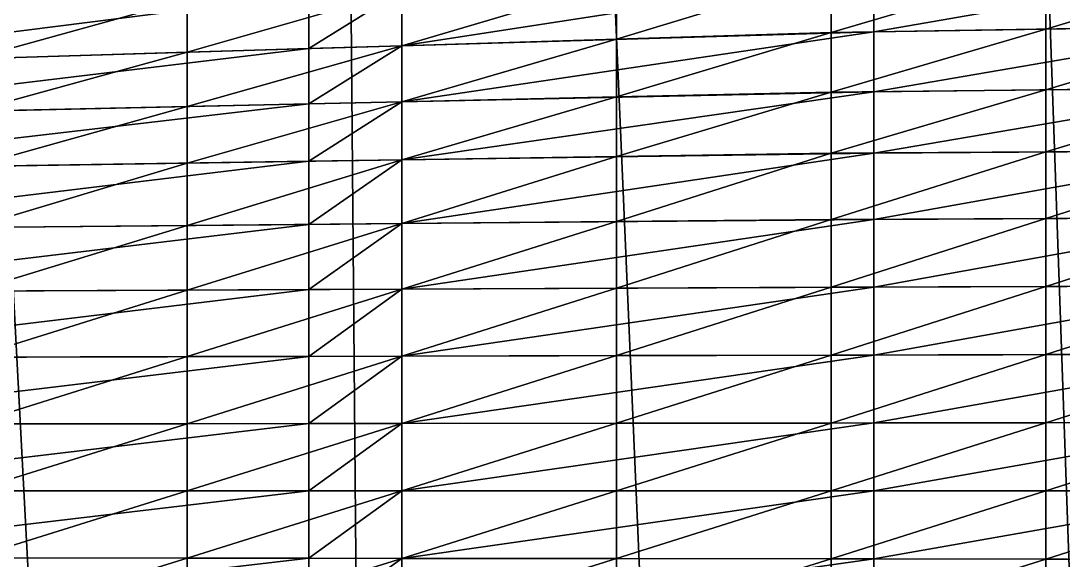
# Model space of a CAD drawing. Header units: metres. Extents: x -3 to 177, y -14 to 14.
# Drawn here: x 15.171 to 17.781, y -0.173 to 1.176 of the extents above; entities that cross this region are included whole.
import ezdxf

# ---------------------------------------------------------------- set-up
doc = ezdxf.new("R2010")
doc.units = ezdxf.units.M
doc.layers.add('ENGINE_ROOM', color=7, linetype='Continuous', true_color=0xa1acbe)
doc.layers.add('HULL', color=7, linetype='Continuous', true_color=0x528ba5)

msp = doc.modelspace()

# ---------------------------------------------------------------- linework, layer by layer
at = {"layer": 'ENGINE_ROOM'}
for points in [[(17.3074, 13.7596, 14.6246), (18.275, -13.855, 14.621), (18.275, 13.855, 14.621)], [(16.125, 13.5602, 14.6325), (17.3074, -13.7596, 14.6246), (17.3074, 13.7596, 14.6246)], [(17.3074, 13.7596, 14.6246), (17.3074, -13.7596, 14.6246), (18.275, -13.855, 14.621)], [(15.8926, 13.5194, 14.6341), (16.125, -13.5602, 14.6325), (16.125, 13.5602, 14.6325)], [(16.125, 13.5602, 14.6325), (16.125, -13.5602, 14.6325), (17.3074, -13.7596, 14.6246)], [(14.4778, 13.271, 14.644), (15.8926, -13.5194, 14.6341), (15.8926, 13.5194, 14.6341)], [(15.8926, 13.5194, 14.6341), (15.8926, -13.5194, 14.6341), (16.125, -13.5602, 14.6325)], [(14.4778, 13.271, 14.644), (14.4778, -13.271, 14.644), (15.8926, -13.5194, 14.6341)], [(17.3074, 1.1487, 0.1952), (17.3074, 1.2962, 0.2796), (18.275, 1.3171, 0.239)], [(17.3074, 1.1487, 0.1952), (18.275, 1.3171, 0.239), (18.275, 1.1649, 0.1629)], [(16.125, 1.114, 0.2667), (16.125, 1.2519, 0.3615), (17.3074, 1.2962, 0.2796)], [(16.125, 1.114, 0.2667), (17.3074, 1.2962, 0.2796), (17.3074, 1.1487, 0.1952)], [(14.4778, 1.0636, 0.3707), (14.4778, 1.1877, 0.4801), (15.8926, 1.2429, 0.3782)], [(14.4778, 1.0636, 0.3707), (15.8926, 1.2429, 0.3782), (15.8926, 1.1069, 0.2814)], [(15.8926, 1.1069, 0.2814), (15.8926, 1.2429, 0.3782), (16.125, 1.2519, 0.3615)], [(15.8926, 1.1069, 0.2814), (16.125, 1.2519, 0.3615), (16.125, 1.114, 0.2667)], [(16.125, 0.9739, 0.1752), (16.125, 1.114, 0.2667), (17.3074, 1.1487, 0.1952)], [(16.125, 0.9739, 0.1752), (17.3074, 1.1487, 0.1952), (17.3074, 0.9991, 0.1148)], [(17.3074, 0.9991, 0.1148), (17.3074, 1.1487, 0.1952), (18.275, 1.1649, 0.1629)], [(17.3074, 0.9991, 0.1148), (18.275, 1.1649, 0.1629), (18.275, 1.0104, 0.0924)], [(14.4778, 0.9372, 0.264), (14.4778, 1.0636, 0.3707), (15.8926, 1.1069, 0.2814)], [(14.4778, 0.9372, 0.264), (15.8926, 1.1069, 0.2814), (15.8926, 0.9687, 0.1877)], [(15.8926, 0.9687, 0.1877), (15.8926, 1.1069, 0.2814), (16.125, 1.114, 0.2667)], [(15.8926, 0.9687, 0.1877), (16.125, 1.114, 0.2667), (16.125, 0.9739, 0.1752)], [(16.125, 0.8284, 0.0921), (16.125, 0.9739, 0.1752), (17.3074, 0.9991, 0.1148)], [(16.125, 0.8284, 0.0921), (17.3074, 0.9991, 0.1148), (17.3074, 0.8456, 0.0424)], [(17.3074, 0.8456, 0.0424), (17.3074, 0.9991, 0.1148), (18.275, 1.0104, 0.0924)], [(17.3074, 0.8456, 0.0424), (18.275, 1.0104, 0.0924), (18.275, 0.8522, 0.0326)], [(14.4778, 0.8033, 0.1665), (14.4778, 0.9372, 0.264), (15.8926, 0.9687, 0.1877)], [(14.4778, 0.8033, 0.1665), (15.8926, 0.9687, 0.1877), (15.8926, 0.8249, 0.1026)], [(15.8926, 0.8249, 0.1026), (15.8926, 0.9687, 0.1877), (16.125, 0.9739, 0.1752)], [(15.8926, 0.8249, 0.1026), (16.125, 0.9739, 0.1752), (16.125, 0.8284, 0.0921)], [(16.125, 0.6692, 0.0439), (16.125, 0.8284, 0.0921), (17.3074, 0.8456, 0.0424)], [(16.125, 0.6692, 0.0439), (17.3074, 0.8456, 0.0424), (17.3074, 0.6795, 0.0086)], [(17.3074, 0.6795, 0.0086), (17.3074, 0.8456, 0.0424), (18.275, 0.8522, 0.0326)], [(17.3074, 0.6795, 0.0086), (18.275, 0.8522, 0.0326), (18.275, 0.6841, 0.0066)], [(14.4778, 0.6541, 0.0976), (14.4778, 0.8033, 0.1665), (15.8926, 0.8249, 0.1026)], [(14.4778, 0.6541, 0.0976), (15.8926, 0.8249, 0.1026), (15.8926, 0.667, 0.0514)], [(15.8926, 0.667, 0.0514), (15.8926, 0.8249, 0.1026), (16.125, 0.8284, 0.0921)], [(15.8926, 0.667, 0.0514), (16.125, 0.8284, 0.0921), (16.125, 0.6692, 0.0439)], [(16.125, 0.5049, 0.0196), (16.125, 0.6692, 0.0439), (17.3074, 0.6795, 0.0086)], [(16.125, 0.5049, 0.0196), (17.3074, 0.6795, 0.0086), (17.3074, 0.5102)], [(17.3074, 0.5102), (17.3074, 0.6795, 0.0086), (18.275, 0.6841, 0.0066)], [(17.3074, 0.5102), (18.275, 0.6841, 0.0066), (18.275, 0.5135)], [(14.4778, 0.4973, 0.0496), (14.4778, 0.6541, 0.0976), (15.8926, 0.667, 0.0514)], [(14.4778, 0.4973, 0.0496), (15.8926, 0.667, 0.0514), (15.8926, 0.5038, 0.0238)], [(15.8926, 0.5038, 0.0238), (15.8926, 0.667, 0.0514), (16.125, 0.6692, 0.0439)], [(15.8926, 0.5038, 0.0238), (16.125, 0.6692, 0.0439), (16.125, 0.5049, 0.0196)], [(14.4778, 0.3334, 0.0229), (14.4778, 0.4973, 0.0496), (15.8926, 0.5038, 0.0238)], [(14.4778, 0.3334, 0.0229), (15.8926, 0.5038, 0.0238), (15.8926, 0.3368, 0.011)], [(15.8926, 0.3368, 0.011), (15.8926, 0.5038, 0.0238), (16.125, 0.5049, 0.0196)], [(15.8926, 0.3368, 0.011), (16.125, 0.5049, 0.0196), (16.125, 0.3373, 0.009)], [(16.125, 0.3373, 0.009), (16.125, 0.5049, 0.0196), (17.3074, 0.5102)], [(16.125, 0.3373, 0.009), (17.3074, 0.5102), (17.3074, 0.3401)], [(17.3074, 0.3401), (17.3074, 0.5102), (18.275, 0.5135)], [(17.3074, 0.3401), (18.275, 0.5135), (18.275, 0.3423)], [(16.125, 0.1688, 0.0032), (16.125, 0.3373, 0.009), (17.3074, 0.3401)], [(16.125, 0.1688, 0.0032), (17.3074, 0.3401), (17.3074, 0.1701)], [(17.3074, 0.1701), (17.3074, 0.3401), (18.275, 0.3423)], [(17.3074, 0.1701), (18.275, 0.3423), (18.275, 0.1712)], [(14.4778, 0.1672, 0.0081), (14.4778, 0.3334, 0.0229), (15.8926, 0.3368, 0.011)], [(14.4778, 0.1672, 0.0081), (15.8926, 0.3368, 0.011), (15.8926, 0.1686, 0.0039)], [(15.8926, 0.1686, 0.0039), (15.8926, 0.3368, 0.011), (16.125, 0.3373, 0.009)], [(15.8926, 0.1686, 0.0039), (16.125, 0.3373, 0.009), (16.125, 0.1688, 0.0032)], [(14.4778, 0, 0.0025), (14.4778, 0.1672, 0.0081), (15.8926, 0.1686, 0.0039)], [(14.4778, 0, 0.0025), (15.8926, 0.1686, 0.0039), (15.8926, 0, 0.0012)], [(15.8926, 0, 0.0012), (15.8926, 0.1686, 0.0039), (16.125, 0.1688, 0.0032)], [(15.8926, 0, 0.0012), (16.125, 0.1688, 0.0032), (16.125, 0, 0.001)], [(16.125, 0, 0.001), (16.125, 0.1688, 0.0032), (17.3074, 0.1701)], [(16.125, 0, 0.001), (17.3074, 0.1701), (17.3074, 0)], [(17.3074, 0), (17.3074, 0.1701), (18.275, 0.1712)], [(17.3074, 0), (18.275, 0.1712), (18.275, 0)], [(14.4778, -0.1672, 0.0081), (14.4778, 0, 0.0025), (15.8926, 0, 0.0012)], [(14.4778, -0.1672, 0.0081), (15.8926, 0, 0.0012), (15.8926, -0.1686, 0.0039)], [(15.8926, -0.1686, 0.0039), (15.8926, 0, 0.0012), (16.125, 0, 0.001)], [(15.8926, -0.1686, 0.0039), (16.125, 0, 0.001), (16.125, -0.1688, 0.0032)], [(16.125, -0.1688, 0.0032), (16.125, 0, 0.001), (17.3074, 0)], [(16.125, -0.1688, 0.0032), (17.3074, 0), (17.3074, -0.1701)], [(17.3074, -0.1701), (17.3074, 0), (18.275, 0)], [(17.3074, -0.1701), (18.275, 0), (18.275, -0.1712)], [(14.4778, -0.3334, 0.0229), (14.4778, -0.1672, 0.0081), (15.8926, -0.1686, 0.0039)], [(14.4778, -0.3334, 0.0229), (15.8926, -0.1686, 0.0039), (15.8926, -0.3368, 0.011)], [(15.8926, -0.3368, 0.011), (15.8926, -0.1686, 0.0039), (16.125, -0.1688, 0.0032)], [(15.8926, -0.3368, 0.011), (16.125, -0.1688, 0.0032), (16.125, -0.3373, 0.009)], [(16.125, -0.3373, 0.009), (16.125, -0.1688, 0.0032), (17.3074, -0.1701)], [(16.125, -0.3373, 0.009), (17.3074, -0.1701), (17.3074, -0.3401)], [(17.3074, -0.3401), (17.3074, -0.1701), (18.275, -0.1712)], [(17.3074, -0.3401), (18.275, -0.1712), (18.275, -0.3423)]]:
    msp.add_3dface(points, dxfattribs=at)
at = {"layer": 'HULL'}
for points in [[(17.2, 1.1469, 0.1988), (17.2, 1.2939, 0.2841), (17.7375, 1.3055, 0.2616)], [(17.2, 1.1469, 0.1988), (17.7375, 1.3055, 0.2616), (17.7375, 1.1559, 0.1808)], [(17.7375, 1.1559, 0.1808), (17.7375, 1.3055, 0.2616), (18.275, 1.3171, 0.239)], [(17.7375, 1.1559, 0.1808), (18.275, 1.3171, 0.239), (18.275, 1.1649, 0.1629)], [(16.6625, 1.1305, 0.2328), (16.6625, 1.2729, 0.3228), (17.2, 1.2939, 0.2841)], [(16.6625, 1.1305, 0.2328), (17.2, 1.2939, 0.2841), (17.2, 1.1469, 0.1988)], [(16.125, 1.114, 0.2667), (16.125, 1.2519, 0.3615), (16.6625, 1.2729, 0.3228)], [(16.125, 1.114, 0.2667), (16.6625, 1.2729, 0.3228), (16.6625, 1.1305, 0.2328)], [(15.05, 1.0811, 0.3345), (15.05, 1.21, 0.4389), (15.5875, 1.231, 0.4002)], [(15.05, 1.0811, 0.3345), (15.5875, 1.231, 0.4002), (15.5875, 1.0976, 0.3006)], [(15.5875, 1.0976, 0.3006), (15.5875, 1.231, 0.4002), (16.125, 1.2519, 0.3615)], [(15.5875, 1.0976, 0.3006), (16.125, 1.2519, 0.3615), (16.125, 1.114, 0.2667)], [(17.2, 0.9978, 0.1173), (17.2, 1.1469, 0.1988), (17.7375, 1.1559, 0.1808)], [(17.2, 0.9978, 0.1173), (17.7375, 1.1559, 0.1808), (17.7375, 1.0041, 0.1049)], [(17.7375, 1.0041, 0.1049), (17.7375, 1.1559, 0.1808), (18.275, 1.1649, 0.1629)], [(17.7375, 1.0041, 0.1049), (18.275, 1.1649, 0.1629), (18.275, 1.0104, 0.0924)], [(16.125, 0.9739, 0.1752), (16.125, 1.114, 0.2667), (16.6625, 1.1305, 0.2328)], [(16.125, 0.9739, 0.1752), (16.6625, 1.1305, 0.2328), (16.6625, 0.9858, 0.1463)], [(16.6625, 0.9858, 0.1463), (16.6625, 1.1305, 0.2328), (17.2, 1.1469, 0.1988)], [(16.6625, 0.9858, 0.1463), (17.2, 1.1469, 0.1988), (17.2, 0.9978, 0.1173)], [(15.05, 0.95, 0.2331), (15.05, 1.0811, 0.3345), (15.5875, 1.0976, 0.3006)], [(15.05, 0.95, 0.2331), (15.5875, 1.0976, 0.3006), (15.5875, 0.9619, 0.2042)], [(15.5875, 0.9619, 0.2042), (15.5875, 1.0976, 0.3006), (16.125, 1.114, 0.2667)], [(15.5875, 0.9619, 0.2042), (16.125, 1.114, 0.2667), (16.125, 0.9739, 0.1752)], [(16.6625, 0.8366, 0.0678), (16.6625, 0.9858, 0.1463), (17.2, 0.9978, 0.1173)], [(16.6625, 0.8366, 0.0678), (17.2, 0.9978, 0.1173), (17.2, 0.8449, 0.0435)], [(17.2, 0.8449, 0.0435), (17.2, 0.9978, 0.1173), (17.7375, 1.0041, 0.1049)], [(17.2, 0.8449, 0.0435), (17.7375, 1.0041, 0.1049), (17.7375, 0.8485, 0.038)], [(17.7375, 0.8485, 0.038), (17.7375, 1.0041, 0.1049), (18.275, 1.0104, 0.0924)], [(17.7375, 0.8485, 0.038), (18.275, 1.0104, 0.0924), (18.275, 0.8522, 0.0326)], [(15.5875, 0.8202, 0.1164), (15.5875, 0.9619, 0.2042), (16.125, 0.9739, 0.1752)], [(15.5875, 0.8202, 0.1164), (16.125, 0.9739, 0.1752), (16.125, 0.8284, 0.0921)], [(16.125, 0.8284, 0.0921), (16.125, 0.9739, 0.1752), (16.6625, 0.9858, 0.1463)], [(16.125, 0.8284, 0.0921), (16.6625, 0.9858, 0.1463), (16.6625, 0.8366, 0.0678)], [(15.05, 0.812, 0.1406), (15.05, 0.95, 0.2331), (15.5875, 0.9619, 0.2042)], [(15.05, 0.812, 0.1406), (15.5875, 0.9619, 0.2042), (15.5875, 0.8202, 0.1164)], [(16.125, 0.6692, 0.0439), (16.125, 0.8284, 0.0921), (16.6625, 0.8366, 0.0678)], [(16.125, 0.6692, 0.0439), (16.6625, 0.8366, 0.0678), (16.6625, 0.6741, 0.0263)], [(16.6625, 0.6741, 0.0263), (16.6625, 0.8366, 0.0678), (17.2, 0.8449, 0.0435)], [(16.6625, 0.6741, 0.0263), (17.2, 0.8449, 0.0435), (17.2, 0.679, 0.0088)], [(17.2, 0.679, 0.0088), (17.2, 0.8449, 0.0435), (17.7375, 0.8485, 0.038)], [(17.2, 0.679, 0.0088), (17.7375, 0.8485, 0.038), (17.7375, 0.6816, 0.0077)], [(17.7375, 0.6816, 0.0077), (17.7375, 0.8485, 0.038), (18.275, 0.8522, 0.0326)], [(17.7375, 0.6816, 0.0077), (18.275, 0.8522, 0.0326), (18.275, 0.6841, 0.0066)], [(15.05, 0.6593, 0.0789), (15.05, 0.812, 0.1406), (15.5875, 0.8202, 0.1164)], [(15.05, 0.6593, 0.0789), (15.5875, 0.8202, 0.1164), (15.5875, 0.6642, 0.0614)], [(15.5875, 0.6642, 0.0614), (15.5875, 0.8202, 0.1164), (16.125, 0.8284, 0.0921)], [(15.5875, 0.6642, 0.0614), (16.125, 0.8284, 0.0921), (16.125, 0.6692, 0.0439)], [(16.6625, 0.5073, 0.0098), (16.6625, 0.6741, 0.0263), (17.2, 0.679, 0.0088)], [(16.6625, 0.5073, 0.0098), (17.2, 0.679, 0.0088), (17.2, 0.5098)], [(17.2, 0.5098), (17.2, 0.679, 0.0088), (17.7375, 0.6816, 0.0077)], [(17.2, 0.5098), (17.7375, 0.6816, 0.0077), (17.7375, 0.5117)], [(17.7375, 0.5117), (17.7375, 0.6816, 0.0077), (18.275, 0.6841, 0.0066)], [(17.7375, 0.5117), (18.275, 0.6841, 0.0066), (18.275, 0.5135)], [(15.05, 0.4999, 0.0392), (15.05, 0.6593, 0.0789), (15.5875, 0.6642, 0.0614)], [(15.05, 0.4999, 0.0392), (15.5875, 0.6642, 0.0614), (15.5875, 0.5024, 0.0294)], [(15.5875, 0.5024, 0.0294), (15.5875, 0.6642, 0.0614), (16.125, 0.6692, 0.0439)], [(15.5875, 0.5024, 0.0294), (16.125, 0.6692, 0.0439), (16.125, 0.5049, 0.0196)], [(16.125, 0.5049, 0.0196), (16.125, 0.6692, 0.0439), (16.6625, 0.6741, 0.0263)], [(16.125, 0.5049, 0.0196), (16.6625, 0.6741, 0.0263), (16.6625, 0.5073, 0.0098)], [(15.05, 0.3348, 0.018), (15.05, 0.4999, 0.0392), (15.5875, 0.5024, 0.0294)], [(15.05, 0.3348, 0.018), (15.5875, 0.5024, 0.0294), (15.5875, 0.3361, 0.0135)], [(15.5875, 0.3361, 0.0135), (15.5875, 0.5024, 0.0294), (16.125, 0.5049, 0.0196)], [(15.5875, 0.3361, 0.0135), (16.125, 0.5049, 0.0196), (16.125, 0.3373, 0.009)], [(16.125, 0.3373, 0.009), (16.125, 0.5049, 0.0196), (16.6625, 0.5073, 0.0098)], [(16.125, 0.3373, 0.009), (16.6625, 0.5073, 0.0098), (16.6625, 0.3386, 0.0045)], [(16.6625, 0.3386, 0.0045), (16.6625, 0.5073, 0.0098), (17.2, 0.5098)], [(16.6625, 0.3386, 0.0045), (17.2, 0.5098), (17.2, 0.3399)], [(17.2, 0.3399), (17.2, 0.5098), (17.7375, 0.5117)], [(17.2, 0.3399), (17.7375, 0.5117), (17.7375, 0.3411)], [(17.7375, 0.3411), (17.7375, 0.5117), (18.275, 0.5135)], [(17.7375, 0.3411), (18.275, 0.5135), (18.275, 0.3423)], [(16.6625, 0.1694, 0.0016), (16.6625, 0.3386, 0.0045), (17.2, 0.3399)], [(16.6625, 0.1694, 0.0016), (17.2, 0.3399), (17.2, 0.1699)], [(17.2, 0.1699), (17.2, 0.3399), (17.7375, 0.3411)], [(17.2, 0.1699), (17.7375, 0.3411), (17.7375, 0.1706)], [(17.7375, 0.1706), (17.7375, 0.3411), (18.275, 0.3423)], [(17.7375, 0.1706), (18.275, 0.3423), (18.275, 0.1712)], [(15.05, 0.1678, 0.0064), (15.05, 0.3348, 0.018), (15.5875, 0.3361, 0.0135)], [(15.05, 0.1678, 0.0064), (15.5875, 0.3361, 0.0135), (15.5875, 0.1683, 0.0048)], [(15.5875, 0.1683, 0.0048), (15.5875, 0.3361, 0.0135), (16.125, 0.3373, 0.009)], [(15.5875, 0.1683, 0.0048), (16.125, 0.3373, 0.009), (16.125, 0.1688, 0.0032)], [(16.125, 0.1688, 0.0032), (16.125, 0.3373, 0.009), (16.6625, 0.3386, 0.0045)], [(16.125, 0.1688, 0.0032), (16.6625, 0.3386, 0.0045), (16.6625, 0.1694, 0.0016)], [(15.05, 0, 0.0019), (15.05, 0.1678, 0.0064), (15.5875, 0.1683, 0.0048)], [(15.05, 0, 0.0019), (15.5875, 0.1683, 0.0048), (15.5875, 0, 0.0015)], [(15.5875, 0, 0.0015), (15.5875, 0.1683, 0.0048), (16.125, 0.1688, 0.0032)], [(15.5875, 0, 0.0015), (16.125, 0.1688, 0.0032), (16.125, 0, 0.001)], [(16.125, 0, 0.001), (16.125, 0.1688, 0.0032), (16.6625, 0.1694, 0.0016)], [(16.125, 0, 0.001), (16.6625, 0.1694, 0.0016), (16.6625, 0, 0.0005)], [(16.6625, 0, 0.0005), (16.6625, 0.1694, 0.0016), (17.2, 0.1699)], [(16.6625, 0, 0.0005), (17.2, 0.1699), (17.2, 0)], [(17.2, 0), (17.2, 0.1699), (17.7375, 0.1706)], [(17.2, 0), (17.7375, 0.1706), (17.7375, 0)], [(17.7375, 0), (17.7375, 0.1706), (18.275, 0.1712)], [(17.7375, 0), (18.275, 0.1712), (18.275, 0)], [(15.05, -0.1678, 0.0064), (15.05, 0, 0.0019), (15.5875, 0, 0.0015)], [(15.05, -0.1678, 0.0064), (15.5875, 0, 0.0015), (15.5875, -0.1683, 0.0048)], [(15.5875, -0.1683, 0.0048), (15.5875, 0, 0.0015), (16.125, 0, 0.001)], [(15.5875, -0.1683, 0.0048), (16.125, 0, 0.001), (16.125, -0.1688, 0.0032)], [(16.125, -0.1688, 0.0032), (16.125, 0, 0.001), (16.6625, 0, 0.0005)], [(16.125, -0.1688, 0.0032), (16.6625, 0, 0.0005), (16.6625, -0.1694, 0.0016)], [(16.6625, -0.1694, 0.0016), (16.6625, 0, 0.0005), (17.2, 0)], [(16.6625, -0.1694, 0.0016), (17.2, 0), (17.2, -0.1699)], [(17.2, -0.1699), (17.2, 0), (17.7375, 0)], [(17.2, -0.1699), (17.7375, 0), (17.7375, -0.1706)], [(17.7375, -0.1706), (17.7375, 0), (18.275, 0)], [(17.7375, -0.1706), (18.275, 0), (18.275, -0.1712)], [(15.05, -0.3348, 0.018), (15.05, -0.1678, 0.0064), (15.5875, -0.1683, 0.0048)], [(15.05, -0.3348, 0.018), (15.5875, -0.1683, 0.0048), (15.5875, -0.3361, 0.0135)], [(15.5875, -0.3361, 0.0135), (15.5875, -0.1683, 0.0048), (16.125, -0.1688, 0.0032)], [(15.5875, -0.3361, 0.0135), (16.125, -0.1688, 0.0032), (16.125, -0.3373, 0.009)], [(16.125, -0.3373, 0.009), (16.125, -0.1688, 0.0032), (16.6625, -0.1694, 0.0016)], [(16.125, -0.3373, 0.009), (16.6625, -0.1694, 0.0016), (16.6625, -0.3386, 0.0045)], [(16.6625, -0.3386, 0.0045), (16.6625, -0.1694, 0.0016), (17.2, -0.1699)], [(16.6625, -0.3386, 0.0045), (17.2, -0.1699), (17.2, -0.3399)], [(17.2, -0.3399), (17.2, -0.1699), (17.7375, -0.1706)], [(17.2, -0.3399), (17.7375, -0.1706), (17.7375, -0.3411)], [(17.7375, -0.3411), (17.7375, -0.1706), (18.275, -0.1712)], [(17.7375, -0.3411), (18.275, -0.1712), (18.275, -0.3423)]]:
    msp.add_3dface(points, dxfattribs=at)

doc.saveas('drawing.dxf')
